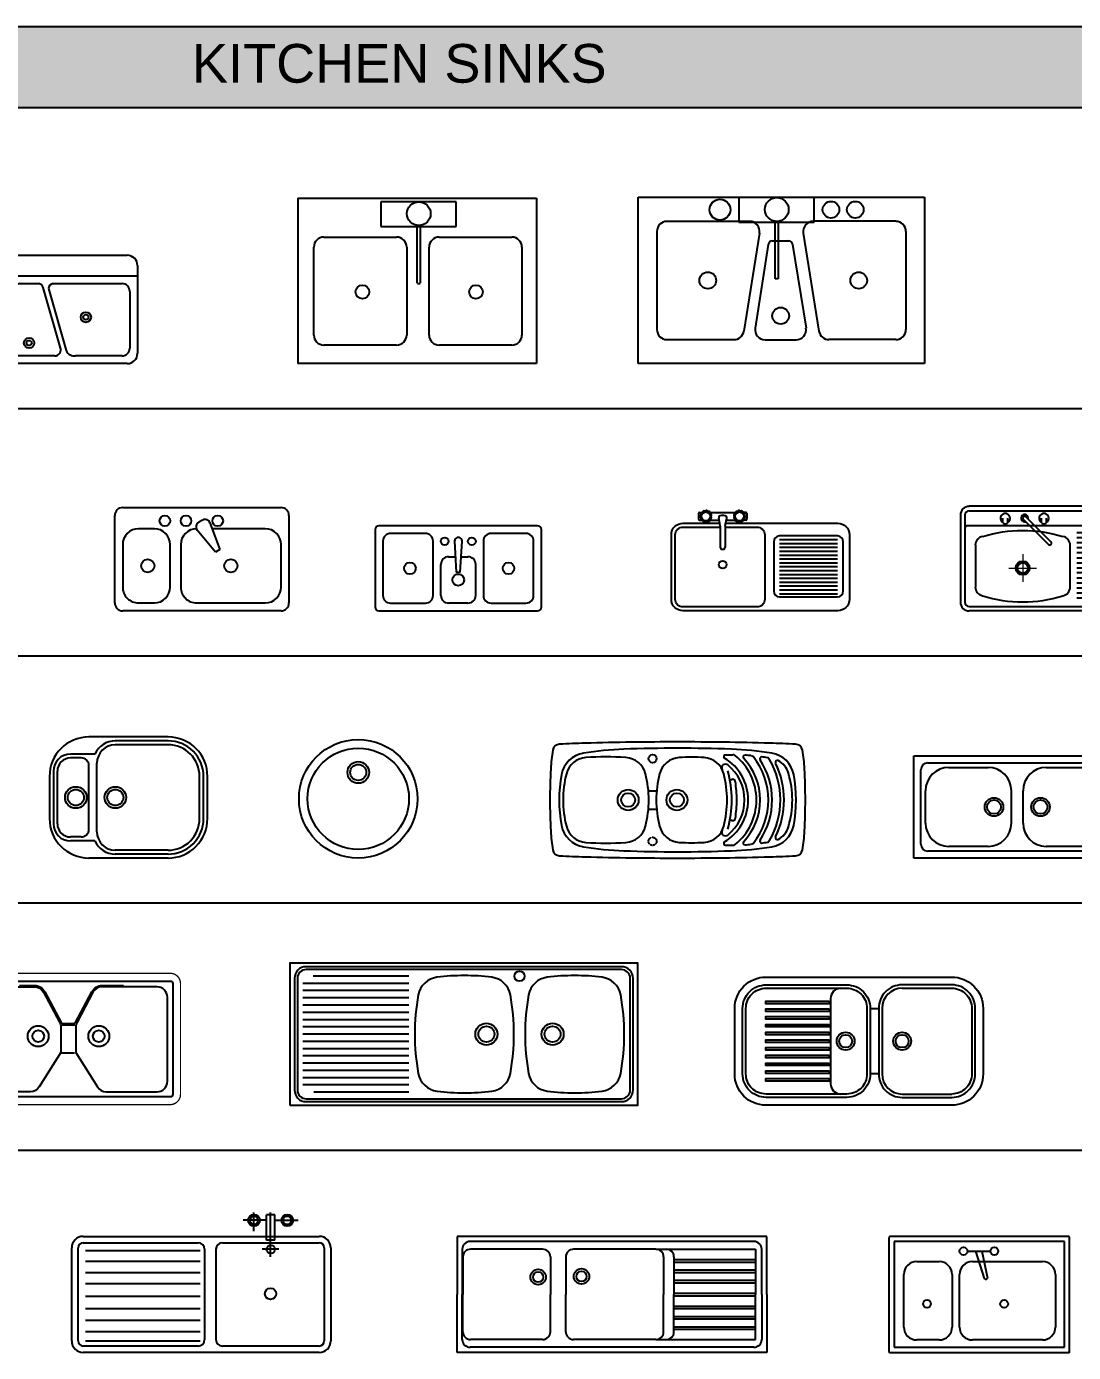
# Model space of a CAD drawing. Header units: millimetres. Extents: x 3489 to 19734, y -3855 to 6441.
# Drawn here: x 10734 to 14791, y 1304 to 6441 of the extents above; entities that cross this region are included whole.
import ezdxf

# ---------------------------------------------------------------- set-up
doc = ezdxf.new("R2010")
doc.units = ezdxf.units.MM
doc.linetypes.add('0', pattern=[0])
doc.linetypes.add('RAYITAS', pattern=[0.375, 0.25, -0.125])
doc.layers.add('www.cad-blocks.net', color=7, linetype='Continuous')
doc.styles.add('ATTR', font='romans.shx', dxfattribs={"width": 0.8, "height": 1.075})
doc.styles.get("Standard").update_dxf_attribs({"font": 'arial.ttf'})

# ---------------------------------------------------------------- blocks, each defined once
blk = doc.blocks.new("42'' Triple Sink PV")
for p, q in [((-21, -4), (21, -4)), ((-3.778, -6.4727), (-7.2054, -18.4688)), ((-6.1215, -18.1752), (-2.7105, -6.2368)), ((6.1215, -18.1752), (2.7105, -6.2368)), ((3.7779, -6.4727), (7.2054, -18.4688))]:
    blk.add_line(p, q)
for points in [[(-19, 0), (19, 0)], [(-21, -19), (-21, -2)], [(21, -2), (21, -19)], [(-19.5, -18), (-19.5, -7)], [(-18, -5.5), (-4.6785, -5.5)], [(-1.8726, -5.5), (1.8726, -5.5)], [(4.6785, -5.5), (18, -5.5)], [(19.5, -7), (19.5, -18)], [(-9, -19.5), (-18, -19.5)], [(5, -19.5), (-5, -19.5)], [(18, -19.5), (9, -19.5)], [(19, -21), (-19, -21)]]:
    blk.add_lwpolyline(points)
for centre, radius in [((-11, -12), 1), ((-11, -12), 0.5), ((11, -12), 1), ((11, -12), 0.5), ((0, -17), 1), ((0, -17), 0.5)]:
    blk.add_circle(centre, radius)
for centre, radius, start, end in [((-19, -2), 2, 90, 180), ((19, -2), 2, 0, 90), ((-18, -7), 1.5, 90, 180), ((-4.7581, -6.4769), 0.9801, 0.240393, 85.3467), ((-1.7369, -6.4992), 1.0084, 97.7365, 164.9162), ((1.7368, -6.4992), 1.0084, 15.08383, 82.2635), ((4.758, -6.4769), 0.9801, 94.6533, 179.7596), ((18, -7), 1.5, 0, 90), ((-19, -19), 2, 180, 270), ((-18, -18), 1.5, 180, 270), ((-8.7744, -17.8173), 1.6977, 262.3642, 337.4465), ((-4.9475, -18.3174), 1.1837, 173.0847, 267.4578), ((4.9475, -18.3174), 1.1837, 272.5422, 6.915261), ((8.7744, -17.8173), 1.6977, 202.5535, 277.6358), ((18, -18), 1.5, 270, 0), ((19, -19), 2, 270, 0)]:
    blk.add_arc(centre, radius, start, end)
at = {"style": 'ATTR', "width": 0.8, "flags": 9}
blk.add_attdef('ESTCODE', (0, 0), '', height=0.0084, dxfattribs=at)
blk = doc.blocks.new('TARJA2')
for p, q in [((-0.1232, -0.0169), (-0.1232, -0.0469)), ((-0.1182, -0.0119), (-0.1039, -0.0119)), ((-0.1182, -0.0519), (-0.1039, -0.0519)), ((-0.1122, -0.0279), (-0.1134, -0.0278)), ((-0.1122, -0.0358), (-0.1134, -0.0359)), ((-0.11, -0.0204), (-0.1111, -0.0199)), ((-0.11, -0.0433), (-0.1111, -0.0438)), ((-0.1058, -0.0138), (-0.1067, -0.013)), ((-0.1058, -0.0499), (-0.1067, -0.0507)), ((-0.0999, -0.0087), (-0.1005, -0.0077)), ((-0.0999, -0.055), (-0.1005, -0.056)), ((-0.0928, -0.0055), (-0.0931, -0.0043)), ((-0.0928, -0.0582), (-0.0931, -0.0594)), ((-0.085, -0.0044), (-0.085, -0.0031)), ((-0.085, -0.0594), (-0.085, -0.0606)), ((-0.0773, -0.0055), (-0.0769, -0.0043)), ((-0.0773, -0.0582), (-0.0769, -0.0594)), ((-0.0701, -0.0087), (-0.0695, -0.0077)), ((-0.0701, -0.055), (-0.0695, -0.056)), ((-0.0642, -0.0138), (-0.0633, -0.013)), ((-0.0642, -0.0499), (-0.0633, -0.0507)), ((-0.0629, -0.0119), (0.0668, -0.0119)), ((-0.0629, -0.0519), (-0.0165, -0.0519)), ((-0.06, -0.0204), (-0.0589, -0.0199)), ((-0.06, -0.0433), (-0.0589, -0.0438)), ((-0.0578, -0.0279), (-0.0566, -0.0278)), ((-0.0578, -0.0358), (-0.0566, -0.0359)), ((-0.0109, -0.0792), (-0.0187, -0.0409)), ((0.0149, -0.0792), (0.0226, -0.0409)), ((0.0204, -0.0519), (0.0668, -0.0519)), ((0.0617, -0.0279), (0.0605, -0.0278)), ((0.0617, -0.0358), (0.0605, -0.0359)), ((0.0639, -0.0204), (0.0628, -0.0199)), ((0.0639, -0.0433), (0.0628, -0.0438)), ((0.0682, -0.0138), (0.0672, -0.013)), ((0.0682, -0.0499), (0.0672, -0.0507)), ((0.0741, -0.0087), (0.0734, -0.0077)), ((0.0741, -0.055), (0.0734, -0.056)), ((0.0812, -0.0055), (0.0809, -0.0043)), ((0.0812, -0.0582), (0.0809, -0.0594)), ((0.0889, -0.0044), (0.0889, -0.0031)), ((0.0889, -0.0594), (0.0889, -0.0606)), ((0.0967, -0.0055), (0.097, -0.0043)), ((0.0967, -0.0582), (0.097, -0.0594)), ((0.1038, -0.0087), (0.1045, -0.0077)), ((0.1038, -0.055), (0.1045, -0.056)), ((0.1221, -0.0119), (0.1078, -0.0119)), ((0.1221, -0.0519), (0.1078, -0.0519)), ((0.1097, -0.0138), (0.1107, -0.013)), ((0.1097, -0.0499), (0.1107, -0.0507)), ((0.114, -0.0204), (0.1151, -0.0199)), ((0.114, -0.0433), (0.1151, -0.0438)), ((0.1162, -0.0279), (0.1174, -0.0278)), ((0.1162, -0.0358), (0.1174, -0.0359)), ((0.1271, -0.0169), (0.1271, -0.0469)), ((-0.0105, -0.0832), (-0.0105, -0.1919)), ((0.0145, -0.0832), (0.0145, -0.1919)), ((0.5952, -0.1334), (0.2956, -0.1334)), ((-0.0005, -0.2019), (0.0045, -0.2019)), ((0.2656, -0.1634), (0.2656, -0.4178)), ((0.5952, -0.1534), (0.2956, -0.1534)), ((0.5952, -0.1734), (0.2956, -0.1734)), ((0.5952, -0.1934), (0.2956, -0.1934)), ((0.6252, -0.4178), (0.6252, -0.1634)), ((0.5952, -0.2134), (0.2956, -0.2134)), ((0.5952, -0.2334), (0.2956, -0.2334)), ((0.5952, -0.2534), (0.2956, -0.2534)), ((0.5952, -0.2734), (0.2956, -0.2734)), ((0.5952, -0.2934), (0.2956, -0.2934)), ((0.5952, -0.3134), (0.2956, -0.3134)), ((0.5952, -0.3334), (0.2956, -0.3334)), ((0.5952, -0.3534), (0.2956, -0.3534)), ((0.5952, -0.3734), (0.2956, -0.3734)), ((0.5952, -0.3934), (0.2956, -0.3934)), ((0.5952, -0.4134), (0.2956, -0.4134)), ((0.5952, -0.4334), (0.2956, -0.4334)), ((0.2956, -0.4478), (0.5952, -0.4478))]:
    blk.add_line(p, q)
for points in [[(0.0173, -0.0671), (0.5964, -0.0671, -0.414214), (0.6564, -0.1271), (0.6564, -0.4602, -0.414214), (0.5964, -0.5202), (-0.2033, -0.5202, -0.414214), (-0.2633, -0.4602), (-0.2633, -0.1271, -0.414214)], [(-0.2633, -0.1271, -0.414214), (-0.2033, -0.0671), (-0.0134, -0.0671, -0.414214)], [(0.0145, -0.0871), (0.1793, -0.0871, -0.414214), (0.2193, -0.1271), (0.2193, -0.4602, -0.414214), (0.1793, -0.5002), (-0.2033, -0.5002, -0.414214), (-0.2433, -0.4602), (-0.2433, -0.1271, -0.414214)], [(-0.2433, -0.1271, -0.414214), (-0.2033, -0.0871), (-0.0105, -0.0871, -0.414214)]]:
    blk.add_lwpolyline(points, format="xyb")
for centre, radius in [((-0.085, -0.0319), 0.0225), ((0.0889, -0.0319), 0.0225), ((0.002, -0.2812), 0.02)]:
    blk.add_circle(centre, radius)
for centre, radius, start, end in [((-0.1182, -0.0169), 0.005, 90, 180), ((-0.1182, -0.0469), 0.005, 180, 270), ((-0.085, -0.0319), 0.03, 174.31009, 185.68991), ((-0.1136, -0.029), 0.00125, 81.81818, 174.31009), ((-0.1136, -0.0347), 0.00125, 185.68991, 278.18182), ((-0.085, -0.0319), 0.0275, 155.45455, 171.81818), ((-0.085, -0.0319), 0.0275, 188.18182, 204.54545), ((-0.1106, -0.0188), 0.00125, 152.96264, 245.45455), ((-0.1106, -0.0449), 0.00125, 114.54545, 207.03736), ((-0.085, -0.0319), 0.03, 141.58282, 152.96264), ((-0.085, -0.0319), 0.03, 207.03736, 218.41718), ((-0.1075, -0.014), 0.00125, 49.09091, 141.58282), ((-0.1075, -0.0497), 0.00125, 218.41718, 310.90909), ((-0.085, -0.0319), 0.0275, 122.72727, 139.09091), ((-0.085, -0.0319), 0.0275, 220.90909, 237.27273), ((-0.0995, -0.007), 0.00125, 120.23537, 212.72727), ((-0.0995, -0.0567), 0.00125, 147.27273, 239.76463), ((-0.085, -0.0319), 0.03, 108.85554, 120.23537), ((-0.085, -0.0319), 0.03, 239.76463, 251.14446), ((-0.0943, -0.0046), 0.00125, 16.36364, 108.85554), ((-0.0943, -0.0591), 0.00125, 251.14446, 343.63636), ((-0.085, -0.0319), 0.0275, 90, 106.36364), ((-0.085, -0.0319), 0.0275, 253.63636, 270), ((-0.0838, -0.0031), 0.00125, 87.50809, 180), ((-0.0838, -0.0606), 0.00125, 180, 272.49191), ((-0.085, -0.0319), 0.03, 76.12827, 87.50809), ((-0.085, -0.0319), 0.03, 272.49191, 283.87173), ((-0.0781, -0.0039), 0.00125, 343.63636, 76.12827), ((-0.0781, -0.0598), 0.00125, 283.87173, 16.36364), ((-0.085, -0.0319), 0.0275, 57.27273, 73.63636), ((-0.085, -0.0319), 0.0275, 286.36364, 302.72727), ((-0.0684, -0.0084), 0.00125, 54.78082, 147.27273), ((-0.0684, -0.0553), 0.00125, 212.72727, 305.21918), ((-0.085, -0.0319), 0.03, 43.401, 54.78082), ((-0.085, -0.0319), 0.03, 305.21918, 316.599), ((-0.085, -0.0319), 0.0275, 24.54545, 40.90909), ((-0.085, -0.0319), 0.0275, 319.09091, 335.45455), ((-0.0641, -0.0121), 0.00125, 310.90909, 43.401), ((-0.0641, -0.0516), 0.00125, 316.599, 49.09091), ((-0.0584, -0.0211), 0.00125, 22.05355, 114.54545), ((-0.0584, -0.0426), 0.00125, 245.45455, 337.94645), ((-0.085, -0.0319), 0.0275, 351.81818, 8.18182), ((-0.085, -0.0319), 0.03, 10.67372, 22.05355), ((-0.085, -0.0319), 0.03, 337.94645, 349.32628), ((-0.0568, -0.0265), 0.00125, 278.18182, 10.67372), ((-0.0568, -0.0372), 0.00125, 349.32628, 81.81818), ((-0.0089, -0.039), 0.01, 101.1605, 191.45267), ((0.002, -0.094), 0.0661, 78.8395, 101.1605), ((0.0128, -0.039), 0.01, 348.54733, 78.8395), ((0.0607, -0.0265), 0.00125, 169.32628, 261.81818), ((0.0607, -0.0372), 0.00125, 98.18182, 190.67372), ((0.0889, -0.0319), 0.03, 157.94645, 169.32628), ((0.0889, -0.0319), 0.03, 190.67372, 202.05355), ((0.0623, -0.0211), 0.00125, 65.45455, 157.94645), ((0.0623, -0.0426), 0.00125, 202.05355, 294.54545), ((0.0889, -0.0319), 0.0275, 171.81818, 188.18182), ((0.0889, -0.0319), 0.0275, 139.09091, 155.45455), ((0.0889, -0.0319), 0.0275, 204.54545, 220.90909), ((0.0681, -0.0121), 0.00125, 136.599, 229.09091), ((0.0681, -0.0516), 0.00125, 130.90909, 223.401), ((0.0889, -0.0319), 0.03, 125.21918, 136.599), ((0.0889, -0.0319), 0.03, 223.401, 234.78082), ((0.0724, -0.0084), 0.00125, 32.72727, 125.21918), ((0.0724, -0.0553), 0.00125, 234.78082, 327.27273), ((0.0889, -0.0319), 0.0275, 106.36364, 122.72727), ((0.0889, -0.0319), 0.0275, 237.27273, 253.63636), ((0.0821, -0.0039), 0.00125, 103.87173, 196.36364), ((0.0821, -0.0598), 0.00125, 163.63636, 256.12827), ((0.0889, -0.0319), 0.03, 92.49191, 103.87173), ((0.0889, -0.0319), 0.03, 256.12827, 267.50809), ((0.0877, -0.0031), 0.00125, 0, 92.49191), ((0.0877, -0.0606), 0.00125, 267.50809, 360), ((0.0889, -0.0319), 0.0275, 73.63636, 90), ((0.0889, -0.0319), 0.0275, 270, 286.36364), ((0.0982, -0.0046), 0.00125, 71.14446, 163.63636), ((0.0982, -0.0591), 0.00125, 196.36364, 288.85554), ((0.0889, -0.0319), 0.03, 59.76463, 71.14446), ((0.0889, -0.0319), 0.03, 288.85554, 300.23537), ((0.0889, -0.0319), 0.0275, 40.90909, 57.27273), ((0.0889, -0.0319), 0.0275, 302.72727, 319.09091), ((0.1034, -0.007), 0.00125, 327.27273, 59.76463), ((0.1034, -0.0567), 0.00125, 300.23537, 32.72727), ((0.1115, -0.014), 0.00125, 38.41718, 130.90909), ((0.1115, -0.0497), 0.00125, 229.09091, 321.58282), ((0.0889, -0.0319), 0.03, 27.03736, 38.41718), ((0.0889, -0.0319), 0.03, 321.58282, 332.96264), ((0.0889, -0.0319), 0.0275, 8.18182, 24.54545), ((0.0889, -0.0319), 0.0275, 335.45455, 351.81818), ((0.1146, -0.0188), 0.00125, 294.54545, 27.03736), ((0.1146, -0.0449), 0.00125, 332.96264, 65.45455), ((0.1176, -0.029), 0.00125, 5.68991, 98.18182), ((0.1176, -0.0347), 0.00125, 261.81818, 354.31009), ((0.0889, -0.0319), 0.03, 354.31009, 5.68991), ((0.1221, -0.0169), 0.005, 0, 90), ((0.1221, -0.0469), 0.005, 270, 360), ((-0.0305, -0.0832), 0.02, 0, 11.45267), ((-0.0205, -0.0822), 0.01, 0, 11.45267), ((0.0345, -0.0832), 0.02, 168.54733, 180), ((0.2956, -0.1634), 0.03, 90, 180), ((0.5952, -0.1634), 0.03, 0, 90), ((-0.0005, -0.1919), 0.01, 180, 270), ((0.0045, -0.1919), 0.01, 270, 360), ((0.2956, -0.4178), 0.03, 180, 270), ((0.5952, -0.4178), 0.03, 270, 360)]:
    blk.add_arc(centre, radius, start, end)
blk = doc.blocks.new('A$C24281843')
for p, q in [((0, 0.742), (0, 0.067)), ((1.626, 0.81), (0.067, 0.81)), ((0.067, 0.776), (1.626, 0.776)), ((0.701, 0.534), (0.507, 0.728)), ((1.693, 0.067), (1.693, 0.742)), ((1.637, 0.66), (0.056, 0.66)), ((0.134, 0.66), (0.056, 0.66)), ((0.328, 0.681), (0.328, 0.718)), ((0.366, 0.681), (0.366, 0.718)), ((0.487, 0.708), (0.681, 0.514)), ((0.628, 0.681), (0.628, 0.718)), ((0.666, 0.681), (0.666, 0.718)), ((0.902, 0.607), (1.607, 0.607)), ((0.902, 0.568), (1.607, 0.568)), ((0.902, 0.529), (1.607, 0.529)), ((0.115, 0.508), (0.115, 0.186)), ((0.85, 0.186), (0.85, 0.508)), ((0.902, 0.49), (1.607, 0.49)), ((0.902, 0.451), (1.607, 0.451)), ((0.902, 0.412), (1.607, 0.412)), ((0.902, 0.373), (1.607, 0.373)), ((0.902, 0.334), (1.607, 0.334)), ((0.902, 0.296), (1.607, 0.296)), ((0.902, 0.257), (1.607, 0.257)), ((0.902, 0.218), (1.607, 0.218)), ((0.902, 0.179), (1.607, 0.179)), ((0.902, 0.14), (1.607, 0.14)), ((0.067, 0.034), (1.626, 0.034)), ((0.902, 0.101), (1.607, 0.101)), ((1.626, 0), (0.067, 0))]:
    blk.add_line(p, q)
at = {"lineweight": 0}
for p, q in [((0.482, 0.439), (0.482, 0.224)), ((0.375, 0.332), (0.59, 0.332))]:
    blk.add_line(p, q, dxfattribs=at)
for points in [[(0.034, 0.742), (0.034, 0.067)], [(1.66, 0.067), (1.66, 0.742)]]:
    blk.add_lwpolyline(points)
for points in [[(0.172, 0.576, -0.154641), (0.792, 0.576)], [(0.172, 0.117, 0.154641), (0.792, 0.117, -0.022148)]]:
    blk.add_lwpolyline(points, format="xyb")
for radius in [0.0538, 0.0403]:
    blk.add_circle((0.482, 0.332), radius)
for centre, radius, start, end in [((0.067, 0.742), 0.0675, 90, 180), ((0.067, 0.742), 0.0338, 90, 180), ((0.347, 0.718), 0.0375, 300, 240), ((0.497, 0.718), 0.0281, 345, 285), ((0.497, 0.718), 0.0141, 45, 225), ((0.647, 0.718), 0.0375, 300, 240), ((1.626, 0.742), 0.0675, 0, 90), ((1.626, 0.742), 0.0338, 0, 90), ((0.056, 0.637), 0.0225, 90, 180), ((0.347, 0.706), 0.0318, 233.9153, 306.0847), ((0.647, 0.706), 0.0318, 233.9153, 306.0847), ((1.637, 0.637), 0.0225, 0, 90), ((0.184, 0.508), 0.07, 100.6708, 179.5694), ((0.691, 0.524), 0.0141, 225, 45), ((0.78, 0.508), 0.07, 0.4306, 79.3292), ((0.184, 0.186), 0.07, 180.4306, 259.3292), ((0.78, 0.186), 0.07, 280.6708, 359.5694), ((0.067, 0.067), 0.0675, 180, 270), ((0.067, 0.067), 0.0338, 180, 270), ((1.626, 0.067), 0.0675, 270, 0), ((1.626, 0.067), 0.0338, 270, 0)]:
    blk.add_arc(centre, radius, start, end)
blk = doc.blocks.new('A$C3AD04490')
for p, q in [((0, 640.7), (0, 0)), ((0, 640.7), (924.9, 640.7)), ((614, 627.3), (322.5, 627.3)), ((322.5, 627.3), (322.5, 531.5)), ((614, 531.5), (614, 627.3)), ((924.9, 640.7), (924.9, 0)), ((322.5, 531.5), (614, 531.5)), ((462.6, 311.9), (462.6, 537.2)), ((473.8, 536.8), (473.8, 311.9)), ((101.4, 490.5), (383.1, 490.5)), ((547.9, 490.5), (829.6, 490.5)), ((62.3, 110.9), (62.3, 451.4)), ((422.3, 451.4), (422.3, 110.9)), ((508.8, 110.9), (508.8, 451.4)), ((868.8, 451.4), (868.8, 110.9)), ((463.4, 310.9), (474.3, 310.9)), ((383.1, 71.7), (101.4, 71.7)), ((829.6, 71.7), (547.9, 71.7)), ((924.9, 0), (0, 0))]:
    blk.add_line(p, q)
for centre, radius in [((469, 581.2), 45.9), ((250.7, 278.1), 26.4), ((690.5, 278.1), 26.4)]:
    blk.add_circle(centre, radius)
for centre, start, end in [((101.4, 451.4), 90, 180), ((383.1, 451.4), 0, 90), ((547.9, 451.4), 90, 180), ((829.6, 451.4), 0, 90), ((101.4, 110.9), 180, 270), ((383.1, 110.9), 270, 0), ((547.9, 110.9), 180, 270), ((829.6, 110.9), 270, 0)]:
    blk.add_arc(centre, 39.1, start, end)
blk = doc.blocks.new('A$C27EB6A15')
for p, q in [((0, 0), (0, 644.7)), ((0, 644.7), (1110.1, 644.7)), ((682.1, 643.4), (390.6, 643.4)), ((390.6, 643.4), (390.6, 547.6)), ((682.1, 547.6), (682.1, 643.4)), ((1110.1, 644.7), (1110.1, 0)), ((111.7, 551.5), (431.6, 551.5)), ((390.6, 547.6), (682.1, 547.6)), ((530.7, 328), (530.7, 553.3)), ((541.9, 552.9), (541.9, 328)), ((998.4, 551.5), (678.5, 551.5)), ((72.5, 512.3), (72.5, 132)), ((470.2, 506.2), (409.5, 125.9)), ((519.5, 475.4), (583.2, 475.4)), ((639.9, 506.2), (700.6, 125.9)), ((1037.5, 512.3), (1037.5, 132)), ((504.1, 462.2), (453.4, 137.6)), ((598.6, 462.2), (650.4, 137.8)), ((541.9, 328), (530.7, 328)), ((111.7, 92.9), (370.9, 92.9)), ((492.1, 92.5), (611.7, 92.5)), ((998.4, 92.9), (739.2, 92.9)), ((1110.1, 0), (0, 0))]:
    blk.add_line(p, q)
for centre, radius in [((317, 596.6), 40.3), ((537.2, 597.3), 45.9), ((747.1, 596.6), 32.3), ((841.3, 596.6), 32.3), ((269.9, 322.4), 32.3), ((854.7, 322.4), 32.3), ((552.2, 185.3), 32.3)]:
    blk.add_circle(centre, radius)
for centre, radius, start, end in [((111.7, 512.3), 39.1, 90, 180), ((431.6, 512.3), 39.1, 350.9343, 90), ((538.2, 591.7), 39.2, 259.3674, 275.2446), ((678.5, 512.3), 39.1, 90, 189.0657), ((998.4, 512.3), 39.1, 0, 90), ((519.5, 459.7), 15.7, 90, 171.1312), ((583.2, 459.7), 15.7, 9.0657, 90), ((111.7, 132), 39.1, 180, 270), ((370.9, 132), 39.1, 270, 350.9343), ((492.1, 131.6), 39.1, 171.1312, 270), ((611.7, 131.6), 39.1, 270, 9.0657), ((739.2, 132), 39.1, 189.0657, 270), ((998.4, 132), 39.1, 270, 0)]:
    blk.add_arc(centre, radius, start, end)
blk = doc.blocks.new('A$C42932737')
at = {"ltscale": 1000}
for p, q in [((30.7, 675), (369.3, 675)), ((0, 30.7), (0, 644.3)), ((308, 644.3), (143.2, 644.3)), ((400, 644.3), (400, 30.7)), ((81.8, 583), (81.8, 377.5)), ((369.3, 317), (369.3, 583)), ((58.9, 368.9), (162.5, 407.7)), ((172.8, 390), (87.3, 319.7)), ((162.5, 407.7), (172.8, 390)), ((48.4, 339.5), (56.6, 325.2)), ((143.2, 255.7), (308, 255.7)), ((308, 214.8), (143.2, 214.8)), ((81.8, 153.4), (81.8, 92)), ((369.3, 92), (369.3, 153.4)), ((143.2, 30.7), (308, 30.7)), ((369.3, 0), (30.7, 0))]:
    blk.add_line(p, q, dxfattribs=at)
for centre, radius in [((225.6, 450), 25.6), ((51.1, 398.9), 20.5), ((51.1, 276.1), 20.5), ((51.1, 194.3), 20.5), ((225.6, 127.8), 25.6)]:
    blk.add_circle(centre, radius, dxfattribs=at)
for centre, radius, start, end in [((30.7, 644.3), 30.7, 90, 180), ((369.3, 644.3), 30.7, 0, 90), ((143.2, 583), 61.4, 90, 180), ((308, 583), 61.4, 0, 90), ((66.1, 349.8), 20.5, 110.5377, 210), ((74.3, 335.5), 20.5, 210, 309.4623), ((143.2, 317), 61.4, 180, 270), ((308, 317), 61.4, 270, 0), ((143.2, 153.4), 61.4, 90, 180), ((308, 153.4), 61.4, 0, 90), ((143.2, 92), 61.4, 180, 270), ((308, 92), 61.4, 270, 0), ((30.7, 30.7), 30.7, 180, 270), ((369.3, 30.7), 30.7, 270, 0)]:
    blk.add_arc(centre, radius, start, end, dxfattribs=at)
blk = doc.blocks.new('A$C2F7F0FC6')
for p, q in [((0, 314.6), (0, 15)), ((629.3, 329.6), (15, 329.6)), ((644.3, 15), (644.3, 314.6)), ((30, 269.7), (30, 59.9)), ((194.8, 299.7), (59.9, 299.7)), ((224.7, 59.9), (224.7, 269.7)), ((307.1, 269.7), (314.6, 149.8)), ((329.6, 149.8), (337.1, 269.7)), ((419.5, 269.7), (419.5, 59.9)), ((584.3, 299.7), (449.5, 299.7)), ((614.3, 59.9), (614.3, 269.7)), ((284.7, 209.8), (309.3, 209.8)), ((335.3, 209.8), (359.6, 209.8)), ((254.7, 59.9), (254.7, 179.8)), ((389.5, 179.8), (389.5, 59.9)), ((314.6, 149.8), (329.6, 149.8)), ((59.9, 30), (194.8, 30)), ((359.6, 30), (284.7, 30)), ((449.5, 30), (584.3, 30)), ((15, 0), (629.3, 0))]:
    blk.add_line(p, q)
for centre, radius in [((269.7, 269.7), 15), ((374.6, 269.7), 15), ((134.8, 164.8), 22.5), ((516.9, 164.8), 22.5), ((322.1, 119.9), 22.5)]:
    blk.add_circle(centre, radius)
for centre, radius, start, end in [((15, 314.6), 15, 90, 180), ((629.3, 314.6), 15, 0, 90), ((59.9, 269.7), 30, 90, 180), ((194.8, 269.7), 30, 0, 90), ((322.1, 269.7), 15, 350.4727, 189.5273), ((449.5, 269.7), 30, 90, 180), ((584.3, 269.7), 30, 0, 90), ((284.7, 179.8), 30, 90, 180), ((359.6, 179.8), 30, 0, 90), ((59.9, 59.9), 30, 180, 270), ((194.8, 59.9), 30, 270, 0), ((284.7, 59.9), 30, 180, 270), ((359.6, 59.9), 30, 270, 0), ((449.5, 59.9), 30, 180, 270), ((584.3, 59.9), 30, 270, 0), ((15, 15), 15, 180, 270), ((629.3, 15), 15, 270, 0)]:
    blk.add_arc(centre, radius, start, end)
blk = doc.blocks.new('A$C29210457')
at = {"linetype": '0'}
for p, q in [((0.63, 0.644), (0.21, 0.644)), ((0.63, 0.623), (0.3499, 0.623)), ((0.63, 0.602), (0.35, 0.602)), ((0.2416, 0.553), (0.1119, 0.553)), ((0.168, 0.532), (0.112, 0.532)), ((0.14, 0.532), (0.14, 0.532)), ((0.252, 0.14), (0.252, 0.504)), ((0, 0.434), (0, 0.21)), ((0.021, 0.462), (0.021, 0.182)), ((0.042, 0.182), (0.042, 0.462)), ((0.21, 0.154), (0.21, 0.49)), ((0.798, 0.21), (0.798, 0.434)), ((0.819, 0.21), (0.819, 0.434)), ((0.84, 0.21), (0.84, 0.434)), ((0.2416, 0.091), (0.1119, 0.091)), ((0.168, 0.112), (0.112, 0.112)), ((0.14, 0.112), (0.14, 0.112)), ((0.63, 0), (0.21, 0)), ((0.63, 0.042), (0.35, 0.042)), ((0.63, 0.021), (0.35, 0.021))]:
    blk.add_line(p, q, dxfattribs=at)
for centre, radius in [((0.14, 0.322), 0.0574), ((0.14, 0.322), 0.0427), ((0.35, 0.322), 0.0574), ((0.35, 0.322), 0.0427)]:
    blk.add_circle(centre, radius, dxfattribs=at)
for centre, radius, start, end in [((0.21, 0.434), 0.21, 90, 180), ((0.63, 0.434), 0.21, 0, 90), ((0.35, 0.504), 0.119, 90.0649, 155.684), ((0.35, 0.504), 0.098, 90, 180), ((0.63, 0.434), 0.189, 0, 90), ((0.63, 0.434), 0.168, 0, 90), ((0.112, 0.462), 0.091, 90.0958, 180), ((0.112, 0.462), 0.07, 90, 180), ((0.168, 0.49), 0.042, 0.00002, 90), ((0.21, 0.21), 0.21, 180, 270), ((0.112, 0.182), 0.091, 180, 270), ((0.112, 0.182), 0.07, 180, 270), ((0.168, 0.154), 0.042, 270, 0.00003), ((0.63, 0.21), 0.21, 270, 0.00001), ((0.63, 0.21), 0.168, 270, 0.00001), ((0.63, 0.21), 0.189, 270, 0.00001), ((0.35, 0.14), 0.119, 204.316, 269.978), ((0.35, 0.14), 0.098, 180, 270)]:
    blk.add_arc(centre, radius, start, end, dxfattribs=at)
blk = doc.blocks.new('A$C292E2DA8')
at = {"xscale": 729, "yscale": 729, "zscale": 729}
blk.add_blockref('A$C29210457', (0, 0), dxfattribs=at)
blk = doc.blocks.new('A$C1CFF469F')
at = {"linetype": '0'}
for centre, radius in [((0.315, 0.315), 0.315), ((0.315, 0.315), 0.2695), ((0.315, 0.455), 0.0574), ((0.315, 0.455), 0.0427)]:
    blk.add_circle(centre, radius, dxfattribs=at)
blk = doc.blocks.new('A$C6F9D033D')
at = {"xscale": 729, "yscale": 729, "zscale": 729}
blk.add_blockref('A$C1CFF469F', (0, 0), dxfattribs=at)
blk = doc.blocks.new('A$C0AF6382F')
for p, q in [((756, 445), (788, 445)), ((426, 290), (458, 290)), ((426, 210), (458, 210)), ((756, 55), (788, 55))]:
    blk.add_line(p, q)
for centre, radius in [((442, 428), 17.5), ((337, 250), 45), ((547, 250), 45), ((337, 250), 30), ((547, 250), 30)]:
    blk.add_circle(centre, radius)
at = {"linetype": 'RAYITAS'}
blk.add_circle((442, 72), 17.5, dxfattribs=at)
for centre, radius, start, end in [((752.5, 343.4), 750, 170.679, 176.9411), ((42, 460), 30, 90, 170.679), ((245.4, -3004), 3500, 91.5179, 93.331), ((376.4, -1030.3), 1500, 92.2107, 98.8901), ((550, -14500), 15000, 90, 91.51794), ((550, -5527), 6000, 90, 92.21075), ((550, -14500), 15000, 88.48206, 90), ((550, -5527), 6000, 87.78925, 90), ((723.6, -1030.3), 1500, 81.1099, 87.7893), ((854.6, -3004), 3500, 86.669, 88.4821), ((1058, 460), 30, 9.321, 90), ((347.5, 343.4), 750, 3.0589, 9.321), ((162.2, 339), 114, 98.8901, 169.4341), ((162.2, 339), 94, 94.1077, 165.4856), ((241.4, -764.2), 1200, 85.8923, 94.1077), ((320.7, 339), 94, 14.5144, 85.8923), ((563.3, 339), 94, 94.1077, 165.4856), ((610.5, -766), 1200, 87.4256, 92.5744), ((657.7, 339), 94, 14.5144, 85.8923), ((756, 388.4), 16, 51.0244, 206.6735), ((756, 437), 8, 90, 239.0703), ((644, 250), 210, 0, 59.0703), ((644, 250), 194, 0, 51.0244), ((788, 430), 15, 51.3441, 90), ((644, 250), 245.5, 0, 51.3441), ((839.7, 435.3), 8, 85.0157, 223.4462), ((644, 250), 261.5, 0, 43.4468), ((710, -1051), 1500, 84.0334, 85.0157), ((864.4, 425.9), 15, 38.5982, 84.0334), ((644, 250), 297, 0, 38.5982), ((911.6, 427.3), 8, 82.2357, 213.5256), ((644, 250), 313, 0, 33.5261), ((710, -1051), 1500, 81.3818, 82.2357), ((932.6, 417.2), 15, 30.0902, 81.3818), ((644, 250), 348.5, 0, 30.0902), ((937.8, 339), 114, 10.5659, 81.1099), ((979.1, 412.8), 8, 61.4065, 205.9079), ((644, 250), 364.5, 0, 25.9079), ((938.9, 339), 92, 16.7829, 61.4065), ((2500, 250), 2500, 176.9411, 180), ((640, 250), 600, 169.4454, 190.5546), ((506, 250), 449.1, 165.4856, 180), ((-23.1, 250), 449.1, 0, 14.5144), ((907.1, 250), 449.1, 165.4856, 180), ((313.9, 250), 449.1, 0, 14.5144), ((313.9, 250), 469.1, 0, 15.4675), ((644, 250), 400, 0, 16.7987), ((460, 250), 600, 349.4454, 10.5546), ((-1400, 250), 2500, 0, 3.0589), ((787.6, 328), 11, 189.1976, 189.3498), ((787.6, 328), 11, 9.3498, 137.6835), ((313.9, 250), 491.1, 0, 9.3498), ((2500, 250), 2500, 180, 183.0589), ((506, 250), 449.1, 180, 194.5144), ((-23.1, 250), 449.1, 345.4856, 0), ((907.1, 250), 449.1, 180, 194.5144), ((313.9, 250), 449.1, 345.4856, 0), ((644, 250), 210, 300.9297, 0), ((313.9, 250), 469.1, 344.5325, 0), ((644, 250), 194, 308.9756, 0), ((644, 250), 245.5, 308.6559, 0), ((313.9, 250), 491.1, 350.6502, 0), ((644, 250), 261.5, 316.5532, 0), ((644, 250), 297, 321.4018, 0), ((644, 250), 313, 326.4739, 0), ((644, 250), 348.5, 329.9098, 0), ((644, 250), 364.5, 334.0921, 0), ((644, 250), 400, 343.2013, 0), ((-1400, 250), 2500, 356.9411, 0), ((787.6, 172), 11, 170.6502, 170.8024), ((752.5, 156.6), 750, 183.0589, 189.321), ((162.2, 161), 114, 190.5659, 261.1099), ((162.2, 161), 94, 194.5144, 265.8923), ((320.7, 161), 94, 274.1077, 345.4856), ((563.3, 161), 94, 194.5144, 265.8923), ((657.7, 161), 94, 274.1077, 345.4856), ((756, 111.6), 16, 153.3265, 308.9756), ((787.6, 172), 11, 222.3165, 350.6502), ((937.8, 161), 114, 278.8901, 349.4341), ((938.9, 161), 92, 298.5935, 343.2171), ((347.5, 156.6), 750, 350.679, 356.9411), ((241.4, 1264.2), 1200, 265.8923, 274.1077), ((610.5, 1266), 1200, 267.4256, 272.5744), ((756, 63), 8, 120.9297, 270), ((788, 70), 15, 270, 308.6559), ((839.7, 64.7), 8, 136.5538, 274.9843), ((710, 1551), 1500, 274.9843, 275.9666), ((864.4, 74.1), 15, 275.9666, 321.4018), ((911.6, 72.7), 8, 146.4744, 277.7643), ((710, 1551), 1500, 277.7643, 278.6182), ((932.6, 82.8), 15, 278.6182, 329.9098), ((979.1, 87.2), 8, 154.0921, 298.5935), ((42, 40), 30, 189.321, 270), ((245.4, 3504), 3500, 266.669, 268.4821), ((376.4, 1530.3), 1500, 261.1099, 267.7893), ((550, 15000), 15000, 268.48206, 270), ((550, 6027), 6000, 267.78925, 270), ((550, 6027), 6000, 270, 272.21075), ((550, 15000), 15000, 270, 271.51794), ((723.6, 1530.3), 1500, 272.2107, 278.8901), ((854.6, 3504), 3500, 271.5179, 273.331), ((1058, 40), 30, 270, 350.679)]:
    blk.add_arc(centre, radius, start, end)
blk = doc.blocks.new('A$C3DEA1E9F')
at = {"xscale": 0.9, "yscale": 0.9, "zscale": 0.9}
blk.add_blockref('A$C0AF6382F', (0, 0), dxfattribs=at)
blk = doc.blocks.new('C1-22')
for p, q in [((0, 0), (0, 44)), ((0, 44), (122, 44)), ((6, 41), (116, 41)), ((122, 44), (122, 0)), ((3, 6), (3, 38)), ((15, 39), (32, 39)), ((57, 39), (74, 39)), ((117, 34.5), (92, 34.5)), ((117, 37), (93, 37)), ((119, 38), (119, 6)), ((5, 15), (5, 29)), ((42, 15), (42, 29)), ((47, 15), (47, 29)), ((84, 15), (84, 29)), ((117, 32), (87, 32)), ((117, 29.5), (87, 29.5)), ((117, 27), (87, 27)), ((117, 24.5), (87, 24.5)), ((117, 22), (87, 22)), ((117, 19.5), (87, 19.5)), ((117, 17), (87, 17)), ((117, 14.5), (87, 14.5)), ((117, 12), (87, 12)), ((117, 9.5), (92, 9.5)), ((117, 7), (93, 7)), ((122, 0), (0, 0)), ((116, 3), (6, 3)), ((32, 5), (15, 5)), ((74, 5), (57, 5))]:
    blk.add_line(p, q)
for centre, radius in [((34.5, 22), 4), ((34.5, 22), 3), ((54.5, 22), 4), ((54.5, 22), 3)]:
    blk.add_circle(centre, radius)
for centre, radius, start, end in [((6, 38), 3, 90, 180), ((116, 38), 3, 0, 90), ((15, 29), 10, 90, 180), ((32, 29), 10, 0, 90), ((57, 29), 10, 90, 180), ((74, 29), 10, 0, 90), ((15, 15), 10, 180, 270), ((32, 15), 10, 270, 0), ((57, 15), 10, 180, 270), ((74, 15), 10, 270, 0), ((6, 6), 3, 180, 270), ((116, 6), 3, 270, 0)]:
    blk.add_arc(centre, radius, start, end)
blk = doc.blocks.new('A$C5C9C5CA0')
at = {"xscale": 9, "yscale": 9, "zscale": 9}
blk.add_blockref('C1-22', (0, 0), dxfattribs=at)
blk = doc.blocks.new('A$C44FE756A')
for p, q in [((57.4, 450.3), (254.8, 450.3)), ((57.4, 430.3), (254.8, 430.3)), ((57.4, 410.3), (254.8, 410.3)), ((57.4, 390.3), (254.8, 390.3)), ((57.4, 370.3), (254.8, 370.3)), ((57.4, 350.3), (254.8, 350.3)), ((57.4, 330.3), (254.8, 330.3)), ((57.4, 310.3), (254.8, 310.3)), ((659.7, 311.5), (711.5, 311.5)), ((57.4, 290.3), (254.8, 290.3)), ((57.4, 270.3), (254.8, 270.3)), ((57.4, 250.3), (254.8, 250.3)), ((57.4, 230.3), (254.8, 230.3)), ((57.4, 210.3), (254.8, 210.3)), ((57.4, 190.3), (254.8, 190.3)), ((57.4, 170.3), (254.8, 170.3)), ((658.1, 202.9), (709.9, 202.9)), ((57.4, 150.3), (254.8, 150.3)), ((57.4, 130.3), (254.8, 130.3)), ((57.4, 110.3), (254.8, 110.3)), ((57.4, 90.3), (254.8, 90.3)), ((57.4, 70.3), (254.8, 70.3))]:
    blk.add_line(p, q)
at = {"const_width": 5}
blk.add_lwpolyline([(296.3, 511.5), (42.5, 511.5, 0.414214), (2.5, 471.5), (2.5, 42.5, 0.414214), (42.5, 2.5), (296.3, 2.5), (1080.4, 2.5, 0.414214), (1120.4, 42.5), (1120.4, 471.5, 0.414214), (1080.4, 511.5)], format="xyb", close=True, dxfattribs=at)
for points in [[(296.3, 32.5), (42.5, 32.5, -0.414214), (32.5, 42.5), (32.5, 471.5, -0.414214), (42.5, 481.5), (296.3, 481.5), (1080.4, 481.5, -0.414214), (1090.4, 471.5), (1090.4, 42.5, -0.414214), (1080.4, 32.5), (296.2, 32.5)], [(496.2, 464), (554.7, 464, -0.277085), (594.4, 440.1), (658.1, 320.7, 0.277085), (665.1, 316.5), (706.1, 316.5, 0.277085), (713.2, 320.7), (776.8, 440.1, -0.277085), (816.5, 464), (899.4, 464)]]:
    blk.add_lwpolyline(points, format="xyb")
for points in [[(651.8, 321.9, -0.123011), (656.5, 303.1), (656.5, 204.5), (572.7, 70.9, -0.258191), (538.8, 52.2), (341.8, 52.2, -0.414214), (301.8, 92.2), (301.8, 419, -0.414214), (341.8, 459), (554.7, 459, -0.277085), (590, 437.8)], [(816.5, 459, 0.277085), (781.2, 437.8), (719.5, 321.9, 0.123011), (714.8, 303.1), (714.8, 204.5), (798.5, 70.9, 0.258191), (832.4, 52.2), (1029.4, 52.2, 0.414214), (1069.4, 92.2), (1069.4, 419, 0.414214), (1029.4, 459)]]:
    blk.add_lwpolyline(points, format="xyb", close=True)
for centre, radius in [((569, 267.7), 40.5), ((569, 267.7), 22.7), ((803.8, 267.7), 40.5), ((803.8, 267.7), 22.7)]:
    blk.add_circle(centre, radius)
for centre, start, end in [((57.4, 440.3), 90, 270), ((254.8, 440.3), 268.8602, 91.1398), ((57.4, 400.3), 90, 270), ((57.4, 360.3), 90, 270), ((254.8, 400.3), 268.8602, 91.1398), ((254.8, 360.3), 268.8602, 91.1398), ((57.4, 320.3), 90, 270), ((254.8, 320.3), 268.8602, 91.1398), ((57.4, 280.3), 90, 270), ((254.8, 280.3), 268.8602, 91.1398), ((57.4, 240.3), 90, 270), ((57.4, 200.3), 90, 270), ((254.8, 240.3), 268.8602, 91.1398), ((254.8, 200.3), 268.8602, 91.1398), ((57.4, 160.3), 90, 270), ((254.8, 160.3), 268.8602, 91.1398), ((57.4, 120.3), 90, 270), ((254.8, 120.3), 268.8602, 91.1398), ((57.4, 80.3), 90, 270), ((254.8, 80.3), 268.8602, 91.1398)]:
    blk.add_arc(centre, 10, start, end)
blk = doc.blocks.new('A$C04B7649A')
for p, q in [((462.1, 472.3), (50.6, 472.3)), ((462.1, 500.4), (90.9, 500.4)), ((462.1, 444.1), (50.6, 444.1)), ((462.1, 416), (50.6, 416)), ((462.1, 387.9), (50.6, 387.9)), ((462.1, 359.8), (50.6, 359.8)), ((462.1, 331.7), (50.6, 331.7)), ((1319.5, 275.5), (1319.5, 308.5)), ((462.1, 303.6), (50.6, 303.6)), ((462.1, 275.5), (50.6, 275.5)), ((462.1, 247.4), (50.6, 247.4)), ((462.1, 219.3), (50.6, 219.3)), ((462.1, 191.2), (50.6, 191.2)), ((462.1, 163), (50.6, 163)), ((462.1, 134.9), (50.6, 134.9)), ((462.1, 106.8), (50.6, 106.8)), ((462.1, 78.7), (50.6, 78.7)), ((462.1, 50.6), (93.2, 50.6))]:
    blk.add_line(p, q)
blk.add_lwpolyline([(0, 0), (1349.3, 0), (1349.3, 551), (0, 551)], close=True)
for points in [[(18.6, 491.9), (18.6, 59, 0.414214), (63.5, 14.1), (1285.8, 14.1, 0.414214), (1330.8, 59), (1330.8, 491.9, 0.414214), (1285.8, 536.9), (63.5, 536.9, 0.414214)], [(29.8, 491.9), (29.8, 59, 0.414214), (63.5, 25.3), (1285.8, 25.3, 0.414214), (1319.5, 59), (1319.5, 491.9, 0.414214), (1285.8, 525.7), (63.5, 525.7, 0.414214)], [(570.8, 495.9, 0.326796), (498.4, 427.4, 0.090842), (498.4, 123.5, 0.326796), (570.8, 55.1, 0.063178), (783, 55.1, 0.326796), (855.4, 123.5, 0.090842), (855.4, 427.4, 0.326796), (783, 495.9, 0.063178)], [(998, 495.9, 0.326796), (925.7, 427.4, 0.090842), (925.7, 123.5, 0.326796), (998, 55.1, 0.063178), (1210.3, 55.1, 0.326796), (1282.7, 123.5, 0.090842), (1282.7, 427.4, 0.326796), (1210.3, 495.9, 0.063178)]]:
    blk.add_lwpolyline(points, format="xyb", close=True)
for centre, radius in [((890.5, 500.4), 19.7), ((762.4, 275.5), 42.7), ((1018.7, 275.5), 42.7), ((762.4, 275.5), 30.9), ((1018.7, 275.5), 30.9)]:
    blk.add_circle(centre, radius)
blk = doc.blocks.new('A$C0A370B80')
for p, q in [((371.7, 413.5), (371.7, 83.5)), ((525.3, 375.5), (525.3, 121.5)), ((570.9, 375.5), (570.9, 121.5))]:
    blk.add_line(p, q)
for points in [[(962.4, 375.5), (962.4, 121.5, -0.414214), (840.9, 0), (121.5, 0, -0.414214), (0, 121.5), (0, 375.5, -0.414214), (121.5, 497), (840.9, 497, -0.414214)], [(434.3, 43.5), (411.7, 43.5), (313.5, 43.5), (121.5, 43.5, -0.414214), (43.5, 121.5), (43.5, 375.5, -0.414214), (121.5, 453.5), (313.5, 453.5), (411.7, 453.5), (434.3, 453.5, -0.414214), (512.3, 375.5), (512.3, 121.5, -0.414214)]]:
    blk.add_lwpolyline(points, format="xyb", close=True)
for points in [[(557.9, 121.5), (525.3, 121.5, -0.414214), (434.3, 30.5), (313.5, 30.5), (121.5, 30.5, -0.414214), (30.5, 121.5), (30.5, 375.5, -0.414214), (121.5, 466.5), (313.5, 466.5), (434.3, 466.5, -0.414214), (525.3, 375.5), (557.9, 375.5), (557.9, 121.5, 0.414214), (648.9, 30.5), (840.9, 30.5, 0.414214), (931.9, 121.5), (931.9, 375.5, 0.414214), (840.9, 466.5), (648.9, 466.5, 0.414214), (557.9, 375.5)], [(648.9, 453.5), (840.9, 453.5, -0.414214), (918.9, 375.5), (918.9, 121.5, -0.414214), (840.9, 43.5)]]:
    blk.add_lwpolyline(points, format="xyb")
for points in [[(365.9, 403.5), (365.9, 393.5), (120.4, 393.5), (120.4, 403.5)], [(365.9, 373.5), (365.9, 363.5), (120.4, 363.5), (120.4, 373.5)], [(365.9, 343.5), (365.9, 333.5), (120.4, 333.5), (120.4, 343.5)], [(365.9, 313.5), (365.9, 303.5), (120.4, 303.5), (120.4, 313.5)], [(365.9, 283.5), (365.9, 273.5), (120.4, 273.5), (120.4, 283.5)], [(365.9, 253.5), (365.9, 243.5), (120.4, 243.5), (120.4, 253.5)], [(365.9, 223.5), (365.9, 213.5), (120.4, 213.5), (120.4, 223.5)], [(365.9, 193.5), (365.9, 183.5), (120.4, 183.5), (120.4, 193.5)], [(365.9, 163.5), (365.9, 153.5), (120.4, 153.5), (120.4, 163.5)], [(365.9, 133.5), (365.9, 123.5), (120.4, 123.5), (120.4, 133.5)], [(365.9, 103.5), (365.9, 93.5), (120.4, 93.5), (120.4, 103.5)]]:
    blk.add_lwpolyline(points, close=True)
blk.add_lwpolyline([(648.9, 43.5), (840.9, 43.5)])
for centre, radius in [((429.8, 248.5), 34.6), ((429.8, 248.5), 25), ((648.9, 248.5), 34.6), ((648.9, 248.5), 25)]:
    blk.add_circle(centre, radius)
for centre, radius, start, end in [((411.7, 413.5), 40, 90, 180), ((648.9, 375.5), 78, 90, 180), ((648.9, 121.5), 78, 180, 270), ((411.7, 83.5), 40, 180, 270)]:
    blk.add_arc(centre, radius, start, end)
blk = doc.blocks.new('A$C01893FE0')
at = {"ltscale": 1000}
for p, q in [((705.3, 470.5), (705.3, 541.8)), ((787, 532.8), (754.6, 532.8)), ((754.6, 435.6), (754.6, 532.8)), ((770.8, 370.8), (770.8, 541.8)), ((787, 435.6), (787, 532.8)), ((754.6, 512.1), (663.9, 512.1)), ((787, 512.1), (877.6, 512.1)), ((45, 450), (958.9, 450)), ((45, 425), (490, 425)), ((583.9, 425), (958.9, 425)), ((787, 435.6), (754.6, 435.6)), ((0, 45), (0, 405)), ((25, 45), (25, 405)), ((53.5, 394.9), (497.4, 394.9)), ((515, 400), (515, 50)), ((558.9, 400), (558.9, 50)), ((803.2, 399.7), (738.4, 399.7)), ((978.9, 405), (978.9, 45)), ((1003.9, 405), (1003.9, 45)), ((53.5, 353.7), (497.4, 353.7)), ((53.5, 310.3), (497.4, 310.3)), ((53.5, 266.8), (497.4, 266.8)), ((53.5, 218.8), (497.4, 218.8)), ((53.5, 170.8), (497.4, 170.8)), ((53.5, 125), (497.4, 125)), ((53.5, 81.6), (497.4, 81.6)), ((490, 25), (45, 25)), ((958.9, 0), (45, 0)), ((53.5, 45), (497.4, 45)), ((958.9, 25), (583.9, 25))]:
    blk.add_line(p, q, dxfattribs=at)
for centre, radius in [((706.4, 512.1), 22.7), ((706.4, 512.1), 16.2), ((835.2, 512.1), 22.7), ((835.2, 512.1), 16.2), ((771.2, 399.7), 16.2), ((770.4, 227.6), 21.7)]:
    blk.add_circle(centre, radius, dxfattribs=at)
for centre, radius, start, end in [((45, 405), 45, 90, 180), ((45, 405), 20, 90, 180), ((490, 400), 25, 0, 90), ((583.9, 400), 25, 90, 180), ((958.9, 405), 45, 0, 90), ((958.9, 405), 20, 0, 90), ((45, 45), 45, 180, 270), ((45, 45), 20, 180, 270), ((490, 50), 25, 270, 0), ((583.9, 50), 25, 180, 270), ((958.9, 45), 45, 270, 0), ((958.9, 45), 20, 270, 0)]:
    blk.add_arc(centre, radius, start, end, dxfattribs=at)
blk = doc.blocks.new('A$C5E580471')
at = {"ltscale": 1000}
for p, q in [((0, 450), (0, 225)), ((1200.3, 450), (0, 450)), ((1150.3, 430), (50, 430)), ((1200.3, 225), (1200.3, 450)), ((20, 400), (20, 225)), ((22.3, 370), (22.3, 225)), ((331.3, 400), (52.3, 400)), ((361.3, 370), (361.3, 225)), ((421.3, 370), (421.3, 225)), ((770.3, 400), (451.3, 400)), ((770.3, 400), (1156.3, 400)), ((800.3, 370), (800.3, 225)), ((840.3, 370), (840.3, 225)), ((840.3, 360), (1156.3, 360)), ((1156.3, 400), (1156.3, 225)), ((1180.3, 225), (1180.3, 400)), ((840.3, 350), (1156.3, 350)), ((840.3, 320), (1156.3, 320)), ((840.3, 310), (1156.3, 310)), ((840.3, 280), (1156.3, 280)), ((840.3, 270), (1156.3, 270)), ((0, 0), (0, 225)), ((20, 50), (20, 225)), ((22.3, 80), (22.3, 225)), ((361.3, 80), (361.3, 225)), ((361.3, 80), (361.3, 225)), ((421.3, 80), (421.3, 225)), ((800.3, 80), (800.3, 225)), ((840.3, 230), (1156.3, 230)), ((840.3, 80), (840.3, 225)), ((840.3, 220), (1156.3, 220)), ((1156.3, 50), (1156.3, 225)), ((1180.3, 225), (1180.3, 50)), ((1200.3, 225), (1200.3, 0)), ((840.3, 180), (1156.3, 180)), ((840.3, 170), (1156.3, 170)), ((840.3, 140), (1156.3, 140)), ((840.3, 130), (1156.3, 130)), ((840.3, 100), (1156.3, 100)), ((840.3, 90), (1156.3, 90)), ((1200.3, 0), (0, 0)), ((1150.3, 20), (50, 20)), ((331.3, 50), (52.3, 50)), ((331.3, 50), (290, 50)), ((770.3, 50), (451.3, 50)), ((770.3, 50), (1156.3, 50))]:
    blk.add_line(p, q, dxfattribs=at)
for centre, radius in [((314.1, 292.4), 30), ((314.1, 292.4), 20), ((482, 294.8), 30), ((482, 294.8), 20)]:
    blk.add_circle(centre, radius, dxfattribs=at)
for centre, start, end in [((50, 400), 90, 180), ((1150.3, 400), 0, 90), ((52.3, 370), 90, 180), ((331.3, 370), 0, 90), ((451.3, 370), 90, 180), ((770.3, 370), 0, 90), ((810.3, 370), 0, 90), ((52.3, 80), 180, 270), ((331.3, 80), 270, 0), ((331.3, 80), 270, 0), ((451.3, 80), 180, 270), ((770.3, 80), 270, 0), ((810.3, 80), 270, 0), ((50, 50), 180, 270), ((1150.3, 50), 270, 0)]:
    blk.add_arc(centre, 30, start, end, dxfattribs=at)
blk = doc.blocks.new('A$C42714C99')
at = {"linetype": 'Continuous'}
for p, q in [((0, 445), (0, 5)), ((695, 450), (5, 450)), ((20, 430), (20, 20)), ((680, 430), (20, 430)), ((680, 20), (680, 430)), ((700, 5), (700, 445)), ((303.8, 392.6), (393.1, 392.6)), ((335.3, 392.6), (369.3, 287.1)), ((360, 392.6), (382, 288.3)), ((107.3, 352.2), (194.5, 352.2)), ((323.1, 352.2), (594.9, 352.2)), ((57.3, 98.6), (57.3, 302.2)), ((244.5, 302.2), (244.5, 98.6)), ((273.1, 98.6), (273.1, 302.2)), ((644.9, 302.2), (644.9, 98.6)), ((5, 0), (695, 0)), ((20, 20), (680, 20)), ((194.5, 48.6), (107.3, 48.6)), ((594.9, 48.6), (323.1, 48.6))]:
    blk.add_line(p, q, dxfattribs=at)
for centre in [(288.7, 392.6), (408.3, 392.6), (147.5, 188.3), (446.5, 188.3)]:
    blk.add_circle(centre, 15.1, dxfattribs=at)
for centre, radius, start, end in [((5, 445), 5, 90, 180), ((695, 445), 5, 0, 90), ((107.3, 302.2), 50, 90, 180), ((194.5, 302.2), 50, 0, 90), ((323.1, 302.2), 50, 90, 180), ((594.9, 302.2), 50, 0, 90), ((375.4, 290.3), 6.89, 207.5958, 343.0526), ((107.3, 98.6), 50, 180, 270), ((194.5, 98.6), 50, 270, 0), ((323.1, 98.6), 50, 180, 270), ((594.9, 98.6), 50, 270, 0), ((5, 5), 5, 180, 270), ((1, 1), 1, 180, 270), ((695, 5), 5, 270, 0), ((699, 1), 1, 270, 0)]:
    blk.add_arc(centre, radius, start, end, dxfattribs=at)
blk = doc.blocks.new('A$C00DA51E9')
blk.add_blockref('A$C42714C99', (0, 0))
blk = doc.blocks.new('FORMAT')
at = {"layer": 'www.cad-blocks.net', "true_color": 0x546d8e}
h = blk.add_hatch(color=155, dxfattribs=at)
h.set_gradient(color1=(68, 68, 68), color2=(84, 109, 142), tint=1)
h.paths.add_polyline_path([(4607.3, 6441.5), (4607.3, 6127.1), (19734.1, 6127.1), (19734.1, 6441.5)])
at = {"layer": 'www.cad-blocks.net', "color": 155, "true_color": 0x546d8e}
for p, q in [((4607.3, 6441.5), (19734.1, 6441.5)), ((4607.3, 6127.1), (19734.1, 6127.1)), ((4607.3, 6127.1), (19734.1, 6127.1)), ((4607.3, 6127.1), (19734.1, 6127.1)), ((4607.3, 4961.2), (19734.1, 4961.2)), ((4607.3, 4003.3), (19734.1, 4003.3)), ((4607.3, 3045.4), (19734.1, 3045.4)), ((4607.3, 2087.5), (19734.1, 2087.5))]:
    blk.add_line(p, q, dxfattribs=at)
at = {"layer": 'www.cad-blocks.net', "insert": (11375.2, 6373.8), "char_height": 150, "attachment_point": 1}
blk.add_mtext_dynamic_manual_height_columns('{\\C255;\\c16777215;KITCHEN SINKS}', width=25984.467, gutter_width=12.5, heights=[0], dxfattribs=at)

msp = doc.modelspace()

# ---------------------------------------------------------------- block references
for name, p in [('A$C3AD04490', (11785, 5135.2)), ('A$C27EB6A15', (13104.1, 5135.2)), ('A$C2F7F0FC6', (12084.8, 4177.3)), ('A$C292E2DA8', (10822.9, 3219.4)), ('A$C6F9D033D', (11789.8, 3219.4)), ('A$C3DEA1E9F', (12762, 3219.4)), ('A$C5C9C5CA0', (14172.6, 3219.4)), ('A$C44FE756A', (10210.2, 2261.5)), ('A$C04B7649A', (11753.7, 2261.5)), ('A$C0A370B80', (13478.2, 2261.5)), ('A$C01893FE0', (10909, 1303.6)), ('A$C5E580471', (12402.5, 1303.6)), ('A$C00DA51E9', (14076.1, 1303.6))]:
    msp.add_blockref(name, p)
for name, p, xscale, yscale, zscale in [("42'' Triple Sink PV", (10744, 5555.2), 20, 20, 20), ('A$C24281843', (14353.2, 4177.3), 500, 500, 500), ('TARJA2', (13430.2, 4567.4), 750, 750, 750)]:
    msp.add_blockref(name, p, dxfattribs=dict(xscale=xscale, yscale=yscale, zscale=zscale))
at = {"rotation": 270}
msp.add_blockref('A$C42932737', (11075.9, 4577.3), dxfattribs=at)
at = {"layer": 'www.cad-blocks.net'}
msp.add_blockref('FORMAT', (0, 0), dxfattribs=at)

doc.saveas('drawing.dxf')
